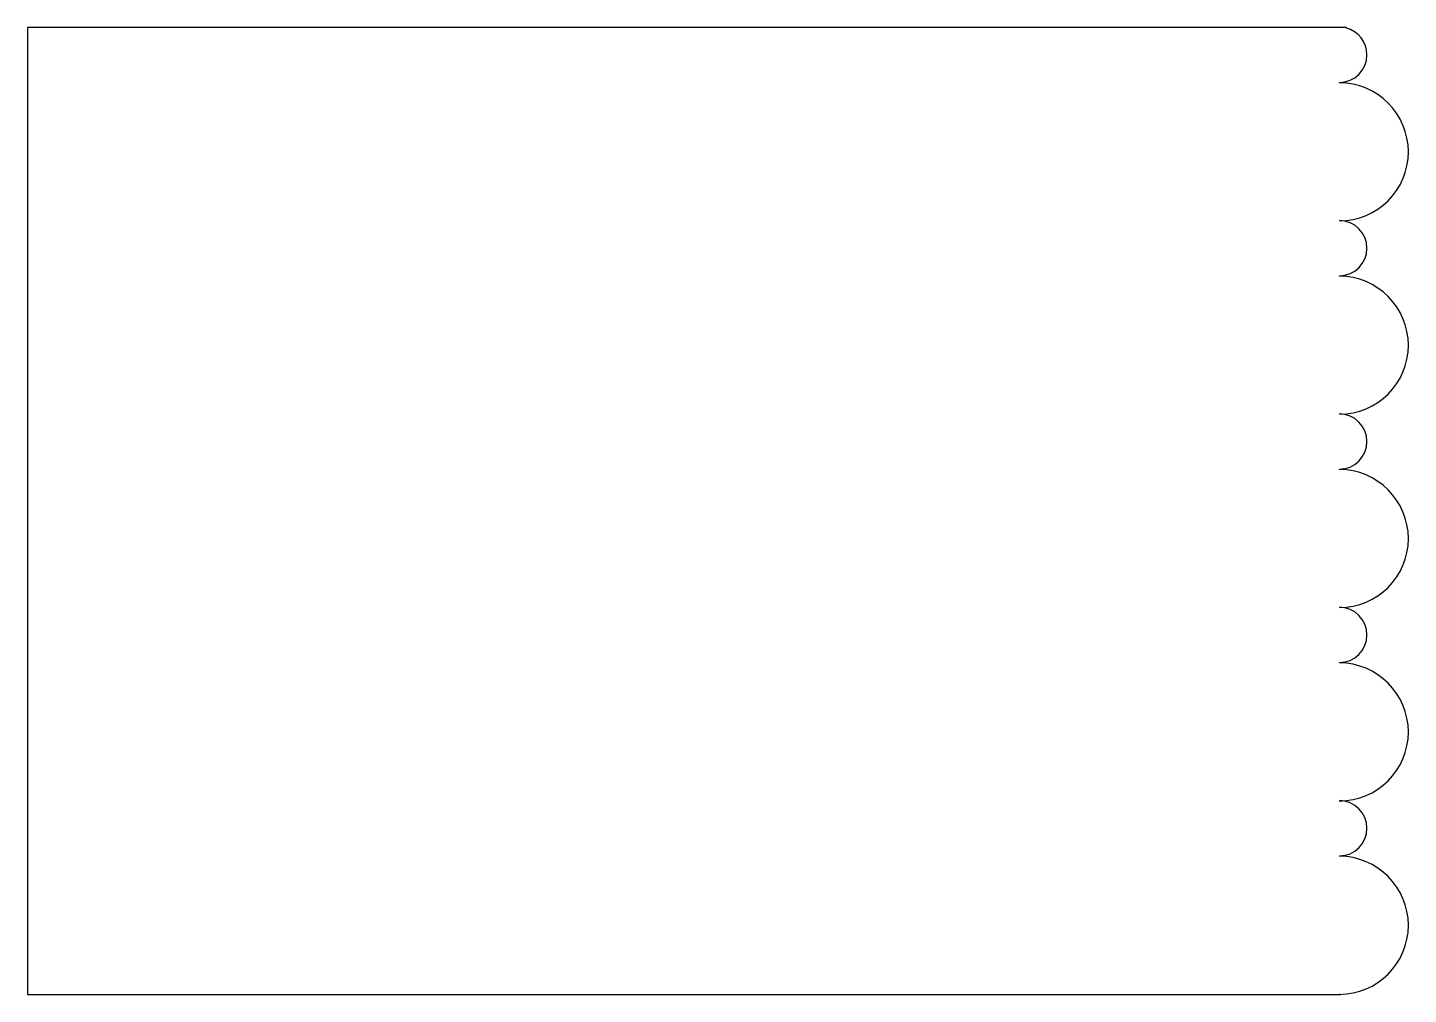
# Model space of a CAD drawing. Header units: centimetres. Extents: x -9.5 to 9.5, y -6.7 to 6.7.
import ezdxf

# ---------------------------------------------------------------- set-up
doc = ezdxf.new("R2010")
doc.units = ezdxf.units.CM
doc.header["$MEASUREMENT"] = 0
doc.layers.add('Camada 1', color=7, linetype='Continuous')

msp = doc.modelspace()

# ---------------------------------------------------------------- linework, layer by layer
at = {"layer": 'Camada 1'}
for points, knots in [([(8.57705, 1.33894), (8.78747, 1.33894), (8.95802, 1.16836), (8.95802, 0.95794), (8.95802, 0.95794), (8.95802, 0.74752), (8.78747, 0.57694), (8.57705, 0.57694), (8.57705, 0.57694), (8.57705, 0.57694), (8.57705, 0.57165), (8.57705, 0.57165), (8.57705, 0.57165), (9.10309, 0.57165), (9.52955, 0.14519), (9.52955, -0.38085), (9.52955, -0.38085), (9.52955, -0.90689), (9.10309, -1.33335), (8.57705, -1.33335), (8.57705, -1.33335), (8.57705, -1.33335), (8.57705, -1.32806), (8.57705, -1.32806), (8.57705, -1.32806), (8.78747, -1.32806), (8.95802, -1.49864), (8.95802, -1.70903), (8.95802, -1.70903), (8.95802, -1.91945), (8.78747, -2.09003), (8.57705, -2.09003), (8.57705, -2.09003), (8.57705, -2.09003), (8.57705, -2.09532), (8.57705, -2.09532), (8.57705, -2.09532), (9.10309, -2.09532), (9.52955, -2.52175), (9.52955, -3.04782), (9.52955, -3.04782), (9.52955, -3.57386), (9.10309, -4.00032), (8.57705, -4.00032), (8.57705, -4.00032), (8.57705, -4.00032), (8.57705, -3.99503), (8.57705, -3.99503), (8.57705, -3.99503), (8.78747, -3.99503), (8.95802, -4.16561), (8.95802, -4.376), (8.95802, -4.376), (8.95802, -4.58642), (8.78747, -4.757), (8.57705, -4.757), (8.57705, -4.757), (8.57705, -4.757), (8.57705, -4.76229), (8.57705, -4.76229), (8.57705, -4.76229), (9.10309, -4.76229), (9.52955, -5.18872), (9.52955, -5.71479), (9.52955, -5.71479), (9.52955, -6.24083), (9.10309, -6.66729), (8.57705, -6.66729), (8.57705, -6.66729), (8.57705, -6.66729), (8.58845, -6.66742), (8.58845, -6.66742), (8.58845, -6.66742), (8.58845, -6.66742), (-9.52955, -6.66743), (-9.52955, -6.66743), (-9.52955, -6.66743), (-9.52955, -6.66743), (-9.52955, 6.66749), (-9.52955, 6.66749), (-9.52955, 6.66749), (-9.52955, 6.66749), (8.67608, 6.66749), (8.67608, 6.66749), (8.67608, 6.66749), (8.67608, 6.66749), (8.67328, 6.66066), (8.67328, 6.66066), (8.67328, 6.66066), (8.83711, 6.61804), (8.95805, 6.4691), (8.95805, 6.29191), (8.95805, 6.29191), (8.95805, 6.08149), (8.7875, 5.91091), (8.57708, 5.91091), (8.57708, 5.91091), (8.57708, 5.91091), (8.57708, 5.90562), (8.57708, 5.90562), (8.57708, 5.90562), (9.10312, 5.90562), (9.52958, 5.47916), (9.52958, 4.95312), (9.52958, 4.95312), (9.52958, 4.42708), (9.10312, 4.00062), (8.57708, 4.00062), (8.57708, 4.00062), (8.57708, 4.00062), (8.57708, 4.00591), (8.57708, 4.00591), (8.57708, 4.00591), (8.7875, 4.00591), (8.95805, 3.83533), (8.95805, 3.62491), (8.95805, 3.62491), (8.95805, 3.41449), (8.7875, 3.24391), (8.57708, 3.24391), (8.57708, 3.24391), (8.57708, 3.24391), (8.57708, 3.23862), (8.57708, 3.23862), (8.57708, 3.23862), (9.10312, 3.23862), (9.52958, 2.81216), (9.52958, 2.28612), (9.52958, 2.28612), (9.52958, 1.76008), (9.10312, 1.33362), (8.57708, 1.33362), (8.57708, 1.33362), (8.57708, 1.33362), (8.57705, 1.33894), (8.57705, 1.33894)], [0, 0, 0, 0, 0.02857143, 0.02857143, 0.02857143, 0.02857143, 0.05714286, 0.05714286, 0.05714286, 0.05714286, 0.08571429, 0.08571429, 0.08571429, 0.08571429, 0.11428571, 0.11428571, 0.11428571, 0.11428571, 0.14285714, 0.14285714, 0.14285714, 0.14285714, 0.17142857, 0.17142857, 0.17142857, 0.17142857, 0.2, 0.2, 0.2, 0.2, 0.22857143, 0.22857143, 0.22857143, 0.22857143, 0.25714286, 0.25714286, 0.25714286, 0.25714286, 0.28571429, 0.28571429, 0.28571429, 0.28571429, 0.31428571, 0.31428571, 0.31428571, 0.31428571, 0.34285714, 0.34285714, 0.34285714, 0.34285714, 0.37142857, 0.37142857, 0.37142857, 0.37142857, 0.4, 0.4, 0.4, 0.4, 0.42857143, 0.42857143, 0.42857143, 0.42857143, 0.45714286, 0.45714286, 0.45714286, 0.45714286, 0.48571429, 0.48571429, 0.48571429, 0.48571429, 0.51428571, 0.51428571, 0.51428571, 0.51428571, 0.54285714, 0.54285714, 0.54285714, 0.54285714, 0.57142857, 0.57142857, 0.57142857, 0.57142857, 0.6, 0.6, 0.6, 0.6, 0.62857143, 0.62857143, 0.62857143, 0.62857143, 0.65714286, 0.65714286, 0.65714286, 0.65714286, 0.68571429, 0.68571429, 0.68571429, 0.68571429, 0.71428571, 0.71428571, 0.71428571, 0.71428571, 0.74285714, 0.74285714, 0.74285714, 0.74285714, 0.77142857, 0.77142857, 0.77142857, 0.77142857, 0.8, 0.8, 0.8, 0.8, 0.82857143, 0.82857143, 0.82857143, 0.82857143, 0.85714286, 0.85714286, 0.85714286, 0.85714286, 0.88571429, 0.88571429, 0.88571429, 0.88571429, 0.91428571, 0.91428571, 0.91428571, 0.91428571, 0.94285714, 0.94285714, 0.94285714, 0.94285714, 1, 1, 1, 1]), ([(8.57705, 1.33894), (8.57705, 1.33894), (8.57705, 1.33894), (8.57705, 1.33894), (8.57705, 1.33894), (8.57705, 1.33894), (8.57705, 1.33894), (8.57705, 1.33894)], [0, 0, 0, 0, 0.33333333, 0.33333333, 0.33333333, 0.33333333, 1, 1, 1, 1])]:
    msp.add_open_spline(points, degree=3, knots=knots, dxfattribs=at)

doc.saveas('drawing.dxf')
